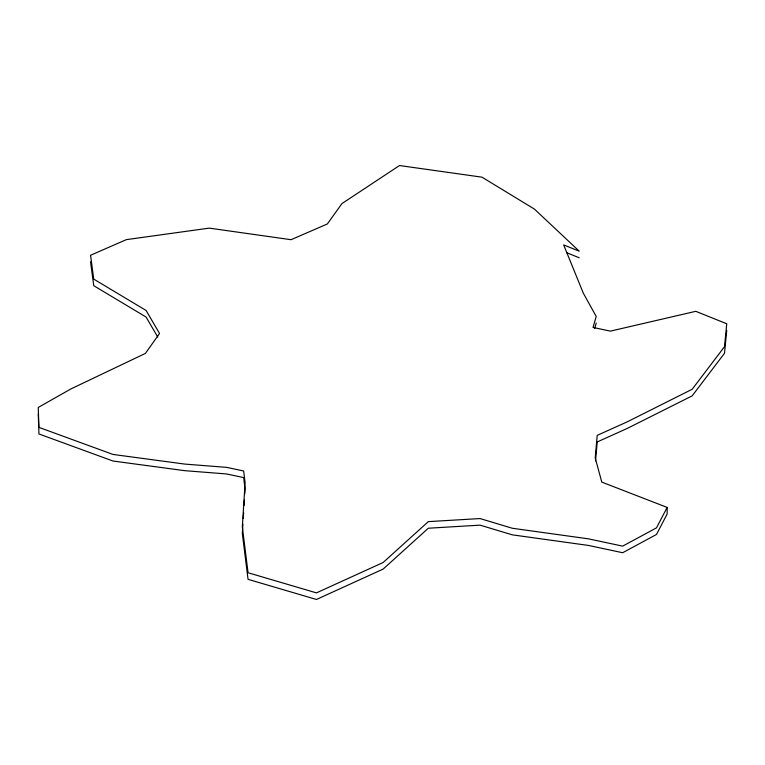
<?xml version="1.0" encoding="UTF-8"?>
<svg xmlns="http://www.w3.org/2000/svg" width="765" height="765" viewBox="0 0 765 765"><rect width="100%" height="100%" fill="white"/><g stroke="black" fill="none" stroke-linecap="round" stroke-linejoin="round"><path stroke-width="1.15" d="M242.916 524.178L242.333 533.511L248.051 579.335L316.452 599.464L383.122 569.103L428.324 528.223L480.038 525.144L512.34 534.85L588.534 545.445L622.662 552.722L656.485 534.458L667.156 514.013L667.156 507.425L601.787 482.103L595.208 457.862L597.216 435.371L627.52 421.706L692.172 389.27L724.493 346.698L726.75 323.777L695.796 311.317L610.384 331.13L593.038 327.439L596.222 316.442L583.332 293.205L563.662 244.915L579.22 251.178L534.458 209.122L481.988 177.174L399.502 165.536L341.974 203.567L327.334 223.982L291.035 239.703L209.256 228.123L126.349 239.636L90.557 255.261L93.741 279.11L146.086 310.466L159.541 333.483L145.398 353.42L70.973 388.897L38.25 407.449L38.948 427.377L113 454.439L184.7 464.078L226.593 467.367L243.653 471.001L245.096 482.591L242.333 526.922L248.051 572.746L316.452 592.875L383.122 562.514L428.324 521.634L480.038 518.555L512.34 528.261L588.534 538.856L622.662 546.134L656.485 527.869L667.156 507.425M243.28 518.345L243.643 512.512M244.073 505.512L244.437 499.679M244.8 493.846L245.096 489.179L243.653 477.59L226.593 473.956L184.7 470.666L113 461.027L38.948 433.965L38.25 414.037M595.524 460.903L597.216 441.96L627.52 428.295L692.172 395.859L724.493 353.287L726.75 330.365M594.635 328.529L596.222 323.031M566.779 252.756L579.22 257.767M157.781 337.069L146.086 317.054L93.741 285.699L90.557 261.85"/></g></svg>
